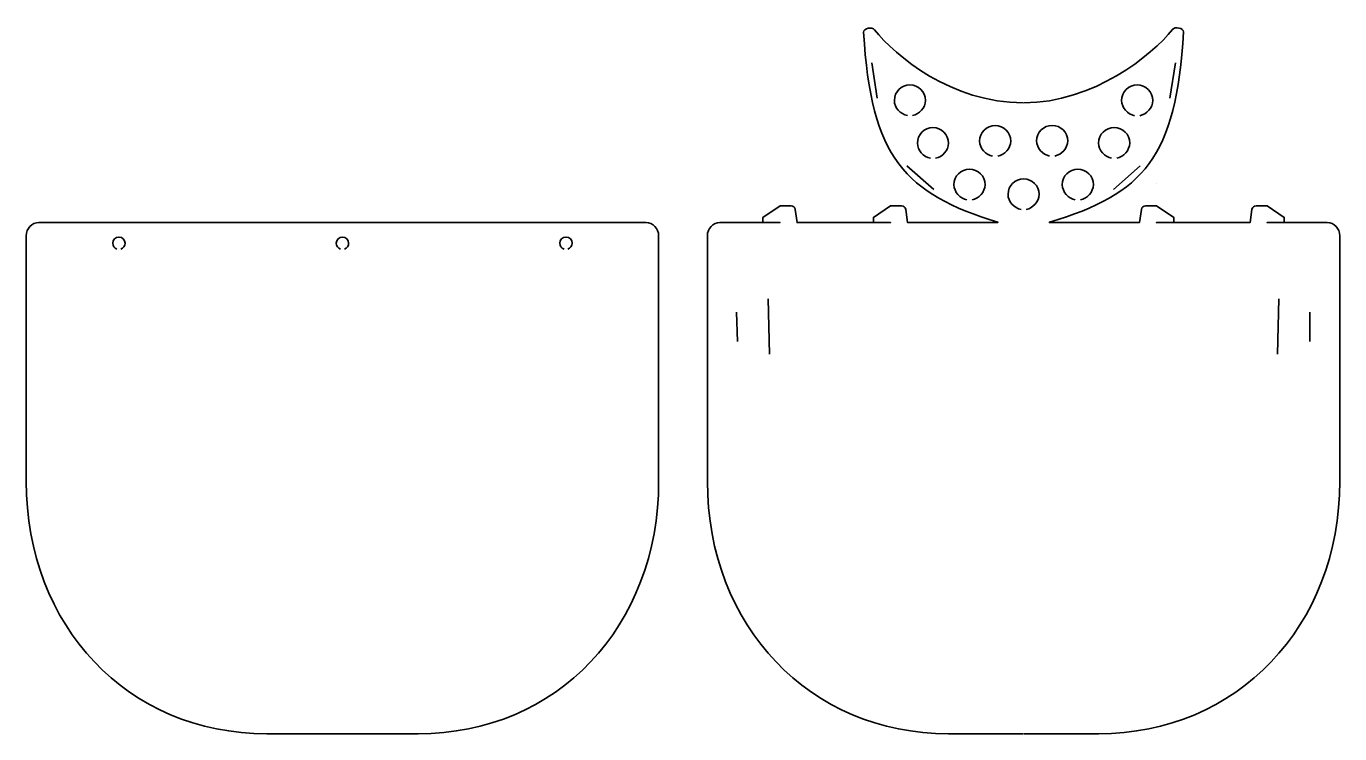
# Model space of a CAD drawing. Header units: inches. Extents: x 17 to 980, y -926 to -230.
# Drawn here: x 17 to 652, y -572 to -230 of the extents above; entities that cross this region are included whole.
import ezdxf

# ---------------------------------------------------------------- set-up
doc = ezdxf.new("R2010")
doc.units = ezdxf.units.IN
doc.header["$MEASUREMENT"] = 0
doc.layers.add('Layer 1', color=7, linetype='Continuous')

msp = doc.modelspace()

# ---------------------------------------------------------------- linework, layer by layer
at = {"layer": 'Layer 1', "color": 179, "lineweight": 35, "true_color": 0x231f20}
for points in [[(428.39, -264.45), (425.78, -247.39)], [(569.81, -264.45), (572.42, -247.39)], [(455.71, -308.69), (442.8, -297.24)], [(542.48, -308.69), (555.4, -297.24)], [(563.15, -305.56), (563.15, -305.56)], [(486.6, -324.39), (486.6, -324.39)], [(375.81, -361.48), (376.46, -388.24)], [(622.39, -361.46), (621.73, -388.22)], [(360.51, -367.86), (360.9, -382.12)], [(637.33, -367.87), (637.3, -382.1)]]:
    msp.add_lwpolyline(points, dxfattribs=at)
for points, knots in [([(498.9, -266.8), (464.27, -266.71), (437.05, -244.19), (427.18, -231.45), (426, -229.93), (421.73, -230.79), (421.84, -232.7), (425.31, -293.21), (442.01, -310.89), (486.6, -324.39), (486.6, -324.39), (486.6, -324.64), (486.6, -324.64), (486.6, -324.64), (443.11, -324.64), (443.11, -324.64), (443.11, -324.64), (443.11, -324.64), (443.11, -324.64), (443.11, -324.64), (442.17, -318.26), (442.17, -318.26), (442.03, -317.28), (441.19, -316.55), (440.2, -316.55), (440.2, -316.55), (434.89, -316.55), (434.89, -316.55), (434.89, -316.55), (426.58, -322.17), (426.58, -322.17), (426.58, -322.17), (426.58, -324.64), (426.58, -324.64), (426.58, -324.64), (434.89, -324.64), (434.89, -324.64), (434.89, -324.64), (434.89, -324.64), (434.89, -324.64), (434.89, -324.64), (389.72, -324.64), (389.72, -324.64), (389.72, -324.64), (389.72, -324.64), (389.72, -324.64), (389.72, -324.64), (388.79, -318.26), (388.79, -318.26), (388.65, -317.28), (387.8, -316.55), (386.81, -316.55), (386.81, -316.55), (381.5, -316.55), (381.5, -316.55), (381.5, -316.55), (373.19, -322.17), (373.19, -322.17), (373.19, -322.17), (373.19, -324.64), (373.19, -324.64), (373.19, -324.64), (381.5, -324.64), (381.5, -324.64), (381.5, -324.64), (381.5, -324.64), (381.5, -324.64), (381.5, -324.64), (352.44, -324.64), (352.44, -324.64), (349.1, -324.64), (346.4, -327.49), (346.4, -330.99), (346.4, -330.99), (346.4, -449.57), (346.4, -449.57), (346.4, -519.71), (396.01, -571.57), (462.81, -571.57), (462.81, -571.57), (498.94, -571.57), (498.94, -571.57)], [0, 0, 0, 0, 1, 1, 1, 2, 2, 2, 3, 3, 3, 4, 4, 4, 5, 5, 5, 6, 6, 6, 7, 7, 7, 8, 8, 8, 9, 9, 9, 10, 10, 10, 11, 11, 11, 12, 12, 12, 13, 13, 13, 14, 14, 14, 15, 15, 15, 16, 16, 16, 17, 17, 17, 18, 18, 18, 19, 19, 19, 20, 20, 20, 21, 21, 21, 22, 22, 22, 23, 23, 23, 24, 24, 24, 25, 25, 25, 26, 26, 26, 27, 27, 27, 27]), ([(499.24, -571.57), (499.24, -571.57), (535.38, -571.57), (535.38, -571.57), (602.18, -571.57), (651.8, -519.71), (651.8, -449.57), (651.8, -449.57), (651.8, -330.99), (651.8, -330.99), (651.8, -327.49), (649.09, -324.64), (645.75, -324.64), (645.75, -324.64), (616.69, -324.64), (616.69, -324.64), (616.69, -324.64), (616.69, -324.64), (616.69, -324.64), (616.69, -324.64), (625, -324.64), (625, -324.64), (625, -324.64), (625, -322.17), (625, -322.17), (625, -322.17), (616.69, -316.55), (616.69, -316.55), (616.69, -316.55), (611.38, -316.55), (611.38, -316.55), (610.39, -316.55), (609.55, -317.28), (609.4, -318.26), (609.4, -318.26), (608.47, -324.64), (608.47, -324.64), (608.47, -324.64), (608.47, -324.64), (608.47, -324.64), (608.47, -324.64), (563.3, -324.64), (563.3, -324.64), (563.3, -324.64), (563.3, -324.64), (563.3, -324.64), (563.3, -324.64), (571.62, -324.64), (571.62, -324.64), (571.62, -324.64), (571.62, -322.17), (571.62, -322.17), (571.62, -322.17), (563.3, -316.55), (563.3, -316.55), (563.3, -316.55), (558, -316.55), (558, -316.55), (557.01, -316.55), (556.16, -317.28), (556.02, -318.26), (556.02, -318.26), (555.08, -324.64), (555.08, -324.64), (555.08, -324.64), (555.08, -324.64), (555.08, -324.64), (555.08, -324.64), (511.6, -324.64), (511.6, -324.64), (511.6, -324.64), (511.6, -324.39), (511.6, -324.39), (557.19, -310.89), (572.89, -293.06), (576.36, -232.56), (576.38, -230.66), (572.22, -229.79), (571.03, -231.29), (561.01, -243.9), (532.93, -266.71), (499.2, -266.8)], [0, 0, 0, 0, 1, 1, 1, 2, 2, 2, 3, 3, 3, 4, 4, 4, 5, 5, 5, 6, 6, 6, 7, 7, 7, 8, 8, 8, 9, 9, 9, 10, 10, 10, 11, 11, 11, 12, 12, 12, 13, 13, 13, 14, 14, 14, 15, 15, 15, 16, 16, 16, 17, 17, 17, 18, 18, 18, 19, 19, 19, 20, 20, 20, 21, 21, 21, 22, 22, 22, 23, 23, 23, 24, 24, 24, 25, 25, 25, 26, 26, 26, 27, 27, 27, 27]), ([(445.45, -272.92), (448.83, -272.2), (451.72, -269.19), (451.72, -265.6), (451.72, -261.45), (448.36, -258.1), (444.22, -258.1), (440.08, -258.1), (436.72, -261.45), (436.72, -265.6), (436.72, -269.19), (439.61, -272.2), (442.99, -272.92)], [0, 0, 0, 0, 1, 1, 1, 2, 2, 2, 3, 3, 3, 4, 4, 4, 4]), ([(555.2, -272.99), (558.59, -272.27), (561.48, -269.26), (561.48, -265.66), (561.48, -261.52), (558.12, -258.16), (553.98, -258.16), (549.83, -258.16), (546.48, -261.52), (546.48, -265.66), (546.48, -269.26), (549.36, -272.27), (552.75, -272.99)], [0, 0, 0, 0, 1, 1, 1, 2, 2, 2, 3, 3, 3, 4, 4, 4, 4]), ([(456.57, -293.59), (459.96, -292.86), (462.84, -289.86), (462.84, -286.26), (462.84, -282.12), (459.49, -278.76), (455.34, -278.76), (451.2, -278.76), (447.84, -282.12), (447.84, -286.26), (447.84, -289.86), (450.73, -292.86), (454.11, -293.59)], [0, 0, 0, 0, 1, 1, 1, 2, 2, 2, 3, 3, 3, 4, 4, 4, 4]), ([(486.62, -292.59), (490, -291.86), (492.89, -288.86), (492.89, -285.26), (492.89, -281.12), (489.53, -277.76), (485.39, -277.76), (481.25, -277.76), (477.89, -281.12), (477.89, -285.26), (477.89, -288.86), (480.78, -291.86), (484.16, -292.59)], [0, 0, 0, 0, 1, 1, 1, 2, 2, 2, 3, 3, 3, 4, 4, 4, 4]), ([(514.15, -292.52), (517.53, -291.8), (520.42, -288.79), (520.42, -285.19), (520.42, -281.05), (517.06, -277.69), (512.92, -277.69), (508.77, -277.69), (505.42, -281.05), (505.42, -285.19), (505.42, -288.79), (508.31, -291.8), (511.69, -292.52)], [0, 0, 0, 0, 1, 1, 1, 2, 2, 2, 3, 3, 3, 4, 4, 4, 4]), ([(544.08, -293.52), (547.46, -292.8), (550.35, -289.79), (550.35, -286.19), (550.35, -282.05), (546.99, -278.69), (542.85, -278.69), (538.71, -278.69), (535.35, -282.05), (535.35, -286.19), (535.35, -289.79), (538.24, -292.8), (541.62, -293.52)], [0, 0, 0, 0, 1, 1, 1, 2, 2, 2, 3, 3, 3, 4, 4, 4, 4]), ([(474.22, -313.65), (477.6, -312.92), (480.49, -309.92), (480.49, -306.32), (480.49, -302.18), (477.13, -298.82), (472.99, -298.82), (468.85, -298.82), (465.49, -302.18), (465.49, -306.32), (465.49, -309.92), (468.38, -312.92), (471.76, -313.65)], [0, 0, 0, 0, 1, 1, 1, 2, 2, 2, 3, 3, 3, 4, 4, 4, 4]), ([(500.33, -318.31), (503.71, -317.58), (506.6, -314.58), (506.6, -310.98), (506.6, -306.84), (503.24, -303.48), (499.1, -303.48), (494.95, -303.48), (491.6, -306.84), (491.6, -310.98), (491.6, -314.58), (494.49, -317.58), (497.87, -318.31)], [0, 0, 0, 0, 1, 1, 1, 2, 2, 2, 3, 3, 3, 4, 4, 4, 4]), ([(526.54, -313.65), (529.93, -312.92), (532.82, -309.92), (532.82, -306.32), (532.82, -302.18), (529.46, -298.82), (525.32, -298.82), (521.17, -298.82), (517.82, -302.18), (517.82, -306.32), (517.82, -309.92), (520.7, -312.92), (524.09, -313.65)], [0, 0, 0, 0, 1, 1, 1, 2, 2, 2, 3, 3, 3, 4, 4, 4, 4]), ([(316.77, -324.64), (320.13, -324.64), (322.86, -327.49), (322.86, -330.99), (322.86, -330.99), (322.86, -449.57), (322.86, -449.57), (322.86, -519.71), (273.92, -571.57), (206.68, -571.57), (206.68, -571.57), (133.63, -571.57), (133.63, -571.57), (66.4, -571.57), (17.46, -519.71), (17.46, -449.57), (17.46, -449.57), (17.46, -330.99), (17.46, -330.99), (17.46, -327.49), (20.18, -324.64), (23.55, -324.64), (23.55, -324.64), (316.77, -324.64), (316.77, -324.64)], [0, 0, 0, 0, 1, 1, 1, 2, 2, 2, 3, 3, 3, 4, 4, 4, 5, 5, 5, 6, 6, 6, 7, 7, 7, 8, 8, 8, 8]), ([(63.15, -337.46), (64.34, -337.06), (65.21, -335.94), (65.21, -334.61), (65.21, -332.95), (63.86, -331.61), (62.21, -331.61), (60.55, -331.61), (59.21, -332.95), (59.21, -334.61), (59.21, -335.94), (60.07, -337.06), (61.27, -337.46)], [0, 0, 0, 0, 1, 1, 1, 2, 2, 2, 3, 3, 3, 4, 4, 4, 4]), ([(171.1, -337.46), (172.29, -337.06), (173.16, -335.94), (173.16, -334.61), (173.16, -332.95), (171.81, -331.61), (170.16, -331.61), (168.5, -331.61), (167.16, -332.95), (167.16, -334.61), (167.16, -335.94), (168.02, -337.06), (169.22, -337.46)], [0, 0, 0, 0, 1, 1, 1, 2, 2, 2, 3, 3, 3, 4, 4, 4, 4]), ([(279.05, -337.46), (280.24, -337.06), (281.11, -335.94), (281.11, -334.61), (281.11, -332.95), (279.76, -331.61), (278.11, -331.61), (276.45, -331.61), (275.11, -332.95), (275.11, -334.61), (275.11, -335.94), (275.97, -337.06), (277.17, -337.46)], [0, 0, 0, 0, 1, 1, 1, 2, 2, 2, 3, 3, 3, 4, 4, 4, 4])]:
    msp.add_open_spline(points, degree=3, knots=knots, dxfattribs=at)

doc.saveas('drawing.dxf')
